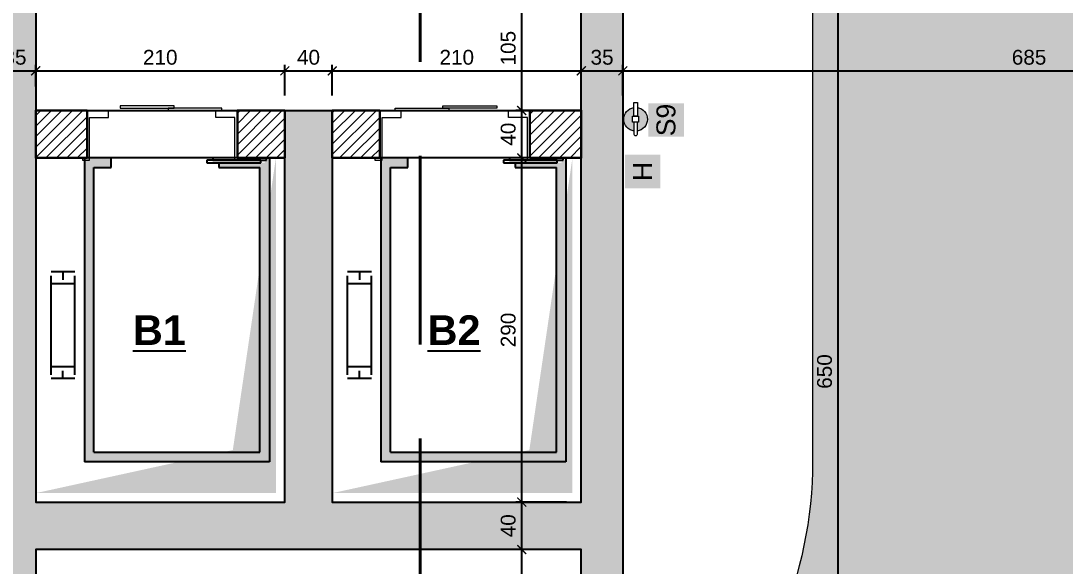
# Model space of a CAD drawing. Header units: centimetres. Extents: x 54080 to 84019, y -57712 to -39496.
# Drawn here: x 56965 to 57846, y -53286 to -52827 of the extents above; entities that cross this region are included whole.
import ezdxf

# ---------------------------------------------------------------- set-up
doc = ezdxf.new("R2010")
doc.units = ezdxf.units.CM
doc.header["$LTSCALE"] = 50
doc.header["$MEASUREMENT"] = 0
for name, pattern in [('AXES', [2, 1.25, -0.25, 0.25, -0.25]), ('CONTINU', [0]), ('DASHED2', [9.525, 6.35, -3.175])]:
    doc.linetypes.add(name, pattern=pattern)
doc.layers.get('0').update_dxf_attribs({"color": 8})
for name, color, linetype in [('AXES', 10, 'AXES'), ('BETON COUPE', 3, 'CONTINU'), ('BETON TRAME', 252, 'Continuous'), ('BORD', 5, 'Continuous'), ('COTE 50ème', 1, 'Continuous'), ('kabina', 120, 'Continuous'), ('OMBRE', 253, 'Continuous'), ('TEXTE', 7, 'Continuous')]:
    doc.layers.add(name, color=color, linetype=linetype)
for name, color, linetype, lineweight in [('BETON HACHURE', 253, 'Continuous', 13), ('door', 44, 'Continuous', 5), ('EXISTANT COUPE', 251, 'Continuous', 40), ('MACONNERIE COUPE', 7, 'Continuous', 30), ('MACONNERIE HACHURE', 253, 'Continuous', 13)]:
    doc.layers.add(name, color=color, linetype=linetype, lineweight=lineweight)
doc.layers.add('FMULT', color=150, linetype='Continuous', plot=False)
doc.layers.add('HORS GEL COTE', color=7, linetype='Continuous', lineweight=13, true_color=0x00661a)
doc.layers.add('New_2D Drafting - General_Pen_No__4', color=252, linetype='Continuous', lineweight=13, true_color=0x696969)
doc.layers.add('HYPALON', color=7, linetype='Continuous', true_color=0xffaa00)
doc.styles.add('RS_TEXT_1.50', font='arial.ttf', dxfattribs={"height": 12.5})
doc.styles.add('RS_TXT_50', font='arial.ttf', dxfattribs={"height": 12.5})
doc.dimstyles.new('RS_50CM_LINEAIRE', dxfattribs={"dimscale": 5, "dimtxt": 12.5, "dimasz": 1.5, "dimexe": 1, "dimexo": 2.5, "dimgap": 1, "dimtad": 1, "dimdec": 1, "dimrnd": 0.5, "dimdsep": 46, "dimtxsty": 'RS_TXT_50', "dimblk1": 'ARCHTICK', "dimblk2": 'ARCHTICK', "dimsah": 1, "dimcen": 2.5, "dimdle": 1, "dimclrt": 4, "dimadec": 0, "dimazin": 2, "dimtfac": 1, "dimtdec": 1, "dimtix": 1, "dimtmove": 2, "dimatfit": 3, "dimfxl": 1, "dimtolj": 1, "dimtzin": 0, "dimarcsym": 0})

# ---------------------------------------------------------------- blocks, each defined once
blk = doc.blocks.new('A$C99aa3423')
at = {"layer": 'AXES', "lineweight": 5, "ltscale": 1.3}
blk.add_line((1270, -4150), (1270, -1058.41), dxfattribs=at)
blk = doc.blocks.new('_ArchTick')
at = {"color": 0, "linetype": 'ByBlock', "const_width": 0.15}
blk.add_lwpolyline([(-0.5, -0.5), (0.5, 0.5)], dxfattribs=at)
blk = doc.blocks.new('*D970')
at = {"layer": 'COTE 50ème', "color": 0, "lineweight": -2, "ltscale": 0.5, "transparency": 16777216}
for p, q in [((57485.17, -52797.36), (57659.15, -52797.36)), ((57654.15, -53452.36), (57654.15, -52792.36)), ((57485.17, -53447.36), (57659.15, -53447.36))]:
    blk.add_line(p, q, dxfattribs=at)
at = {"layer": 'Defpoints', "color": 0, "ltscale": 0.5, "transparency": 16777216}
for p in [(57472.67, -52797.36), (57654.15, -52797.36), (57472.67, -53447.36)]:
    blk.add_point(p, dxfattribs=at)
at = {"layer": 'COTE 50ème', "color": 0, "lineweight": -2, "ltscale": 0.5, "transparency": 16777216, "xscale": 7.5, "yscale": 7.5, "zscale": 7.5}
for p, rotation in [((57654.15, -52797.36), 90), ((57654.15, -53447.36), 270)]:
    blk.add_blockref('_ArchTick', p, dxfattribs=dict(at, rotation=rotation))
at = {"layer": 'COTE 50ème', "color": 4, "ltscale": 0.5, "transparency": 16777216, "insert": (57642.77, -53122.36), "char_height": 12.5, "attachment_point": 5, "rotation": 90, "style": 'RS_TXT_50'}
blk.add_mtext('\\A1;650', dxfattribs=at)
blk = doc.blocks.new('*D1136')
at = {"layer": 'COTE 50ème', "color": 0, "lineweight": -2, "ltscale": 0.5, "transparency": 16777216}
for p, q in [((56942.67, -52882.24), (56942.67, -52863.98)), ((56977.67, -52882.24), (56977.67, -52863.98)), ((56937.67, -52868.98), (56982.67, -52868.98))]:
    blk.add_line(p, q, dxfattribs=at)
at = {"layer": 'Defpoints', "color": 0, "ltscale": 0.5, "transparency": 16777216}
for p in [(56977.67, -52868.98), (56942.67, -52894.74), (56977.67, -52894.74)]:
    blk.add_point(p, dxfattribs=at)
at = {"layer": 'COTE 50ème', "color": 0, "lineweight": -2, "ltscale": 0.5, "transparency": 16777216, "xscale": 7.5, "yscale": 7.5, "zscale": 7.5, "rotation": 180}
blk.add_blockref('_ArchTick', (56942.67, -52868.98), dxfattribs=at)
at = {"layer": 'COTE 50ème', "color": 0, "lineweight": -2, "ltscale": 0.5, "transparency": 16777216, "xscale": 7.5, "yscale": 7.5, "zscale": 7.5}
blk.add_blockref('_ArchTick', (56977.67, -52868.98), dxfattribs=at)
at = {"layer": 'COTE 50ème', "color": 4, "ltscale": 0.5, "transparency": 16777216, "insert": (56960.17, -52857.59), "char_height": 12.5, "attachment_point": 5, "style": 'RS_TXT_50'}
blk.add_mtext('\\A1;35', dxfattribs=at)
blk = doc.blocks.new('*D1137')
at = {"layer": 'COTE 50ème', "color": 0, "lineweight": -2, "ltscale": 0.5, "transparency": 16777216}
for p, q in [((56977.67, -52882.24), (56977.67, -52863.98)), ((57187.67, -52889.86), (57187.67, -52863.98)), ((56972.67, -52868.98), (57192.67, -52868.98))]:
    blk.add_line(p, q, dxfattribs=at)
at = {"layer": 'Defpoints', "color": 0, "ltscale": 0.5, "transparency": 16777216}
for p in [(57187.67, -52868.98), (56977.67, -52894.74), (57187.67, -52902.36)]:
    blk.add_point(p, dxfattribs=at)
at = {"layer": 'COTE 50ème', "color": 0, "lineweight": -2, "ltscale": 0.5, "transparency": 16777216, "xscale": 7.5, "yscale": 7.5, "zscale": 7.5, "rotation": 180}
blk.add_blockref('_ArchTick', (56977.67, -52868.98), dxfattribs=at)
at = {"layer": 'COTE 50ème', "color": 0, "lineweight": -2, "ltscale": 0.5, "transparency": 16777216, "xscale": 7.5, "yscale": 7.5, "zscale": 7.5}
blk.add_blockref('_ArchTick', (57187.67, -52868.98), dxfattribs=at)
at = {"layer": 'COTE 50ème', "color": 4, "ltscale": 0.5, "transparency": 16777216, "insert": (57082.67, -52857.6), "char_height": 12.5, "attachment_point": 5, "style": 'RS_TXT_50'}
blk.add_mtext('\\A1;210', dxfattribs=at)
blk = doc.blocks.new('*D1138')
at = {"layer": 'COTE 50ème', "color": 0, "lineweight": -2, "ltscale": 0.5, "transparency": 16777216}
for p, q in [((57187.67, -52889.86), (57187.67, -52863.98)), ((57227.67, -52889.86), (57227.67, -52863.98)), ((57182.67, -52868.98), (57232.67, -52868.98))]:
    blk.add_line(p, q, dxfattribs=at)
at = {"layer": 'Defpoints', "color": 0, "ltscale": 0.5, "transparency": 16777216}
for p in [(57227.67, -52868.98), (57187.67, -52902.36), (57227.67, -52902.36)]:
    blk.add_point(p, dxfattribs=at)
at = {"layer": 'COTE 50ème', "color": 0, "lineweight": -2, "ltscale": 0.5, "transparency": 16777216, "xscale": 7.5, "yscale": 7.5, "zscale": 7.5, "rotation": 180}
blk.add_blockref('_ArchTick', (57187.67, -52868.98), dxfattribs=at)
at = {"layer": 'COTE 50ème', "color": 0, "lineweight": -2, "ltscale": 0.5, "transparency": 16777216, "xscale": 7.5, "yscale": 7.5, "zscale": 7.5}
blk.add_blockref('_ArchTick', (57227.67, -52868.98), dxfattribs=at)
at = {"layer": 'COTE 50ème', "color": 4, "ltscale": 0.5, "transparency": 16777216, "insert": (57207.67, -52857.6), "char_height": 12.5, "attachment_point": 5, "style": 'RS_TXT_50'}
blk.add_mtext('\\A1;40', dxfattribs=at)
blk = doc.blocks.new('*D1139')
at = {"layer": 'COTE 50ème', "color": 0, "lineweight": -2, "ltscale": 0.5, "transparency": 16777216}
for p, q in [((57227.67, -52889.86), (57227.67, -52863.98)), ((57437.67, -52889.86), (57437.67, -52863.98)), ((57222.67, -52868.98), (57442.67, -52868.98))]:
    blk.add_line(p, q, dxfattribs=at)
at = {"layer": 'Defpoints', "color": 0, "ltscale": 0.5, "transparency": 16777216}
for p in [(57437.67, -52868.98), (57227.67, -52902.36), (57437.67, -52902.36)]:
    blk.add_point(p, dxfattribs=at)
at = {"layer": 'COTE 50ème', "color": 0, "lineweight": -2, "ltscale": 0.5, "transparency": 16777216, "xscale": 7.5, "yscale": 7.5, "zscale": 7.5, "rotation": 180}
blk.add_blockref('_ArchTick', (57227.67, -52868.98), dxfattribs=at)
at = {"layer": 'COTE 50ème', "color": 0, "lineweight": -2, "ltscale": 0.5, "transparency": 16777216, "xscale": 7.5, "yscale": 7.5, "zscale": 7.5}
blk.add_blockref('_ArchTick', (57437.67, -52868.98), dxfattribs=at)
at = {"layer": 'COTE 50ème', "color": 4, "ltscale": 0.5, "transparency": 16777216, "insert": (57332.67, -52857.6), "char_height": 12.5, "attachment_point": 5, "style": 'RS_TXT_50'}
blk.add_mtext('\\A1;210', dxfattribs=at)
blk = doc.blocks.new('*D1140')
at = {"layer": 'COTE 50ème', "color": 0, "lineweight": -2, "ltscale": 0.5, "transparency": 16777216}
for p, q in [((57437.67, -52889.86), (57437.67, -52863.98)), ((57472.67, -52889.86), (57472.67, -52863.98)), ((57432.67, -52868.98), (57477.67, -52868.98))]:
    blk.add_line(p, q, dxfattribs=at)
at = {"layer": 'Defpoints', "color": 0, "ltscale": 0.5, "transparency": 16777216}
for p in [(57472.67, -52868.98), (57437.67, -52902.36), (57472.67, -52902.36)]:
    blk.add_point(p, dxfattribs=at)
at = {"layer": 'COTE 50ème', "color": 0, "lineweight": -2, "ltscale": 0.5, "transparency": 16777216, "xscale": 7.5, "yscale": 7.5, "zscale": 7.5, "rotation": 180}
blk.add_blockref('_ArchTick', (57437.67, -52868.98), dxfattribs=at)
at = {"layer": 'COTE 50ème', "color": 0, "lineweight": -2, "ltscale": 0.5, "transparency": 16777216, "xscale": 7.5, "yscale": 7.5, "zscale": 7.5}
blk.add_blockref('_ArchTick', (57472.67, -52868.98), dxfattribs=at)
at = {"layer": 'COTE 50ème', "color": 4, "ltscale": 0.5, "transparency": 16777216, "insert": (57455.17, -52857.59), "char_height": 12.5, "attachment_point": 5, "style": 'RS_TXT_50'}
blk.add_mtext('\\A1;35', dxfattribs=at)
blk = doc.blocks.new('*D1141')
at = {"layer": 'COTE 50ème', "color": 0, "lineweight": -2, "ltscale": 0.5, "transparency": 16777216}
for p, q in [((57472.67, -52889.86), (57472.67, -52863.98)), ((58157.67, -52859.86), (58157.67, -52873.98)), ((57467.67, -52868.98), (58162.67, -52868.98))]:
    blk.add_line(p, q, dxfattribs=at)
at = {"layer": 'Defpoints', "color": 0, "ltscale": 0.5, "transparency": 16777216}
for p in [(58157.67, -52847.36), (58157.67, -52868.98), (57472.67, -52902.36)]:
    blk.add_point(p, dxfattribs=at)
at = {"layer": 'COTE 50ème', "color": 0, "lineweight": -2, "ltscale": 0.5, "transparency": 16777216, "xscale": 7.5, "yscale": 7.5, "zscale": 7.5, "rotation": 180}
blk.add_blockref('_ArchTick', (57472.67, -52868.98), dxfattribs=at)
at = {"layer": 'COTE 50ème', "color": 0, "lineweight": -2, "ltscale": 0.5, "transparency": 16777216, "xscale": 7.5, "yscale": 7.5, "zscale": 7.5}
blk.add_blockref('_ArchTick', (58157.67, -52868.98), dxfattribs=at)
at = {"layer": 'COTE 50ème', "color": 4, "ltscale": 0.5, "transparency": 16777216, "insert": (57815.17, -52857.6), "char_height": 12.5, "attachment_point": 5, "style": 'RS_TXT_50'}
blk.add_mtext('\\A1;685', dxfattribs=at)
blk = doc.blocks.new('*D1210')
at = {"layer": 'COTE 50ème', "color": 0, "lineweight": -2, "ltscale": 0.5, "transparency": 16777216}
for p, q in [((57425.17, -53272.36), (57382.44, -53272.36)), ((57387.44, -53427.36), (57387.44, -53267.36)), ((57425.17, -53422.36), (57382.44, -53422.36))]:
    blk.add_line(p, q, dxfattribs=at)
at = {"layer": 'Defpoints', "color": 0, "ltscale": 0.5, "transparency": 16777216}
for p in [(57387.44, -53272.36), (57437.67, -53272.36), (57437.67, -53422.36)]:
    blk.add_point(p, dxfattribs=at)
at = {"layer": 'COTE 50ème', "color": 0, "lineweight": -2, "ltscale": 0.5, "transparency": 16777216, "xscale": 7.5, "yscale": 7.5, "zscale": 7.5}
for p, rotation in [((57387.44, -53272.36), 90), ((57387.44, -53422.36), 270)]:
    blk.add_blockref('_ArchTick', p, dxfattribs=dict(at, rotation=rotation))
at = {"layer": 'COTE 50ème', "color": 4, "ltscale": 0.5, "transparency": 16777216, "insert": (57376.06, -53347.36), "char_height": 12.5, "attachment_point": 5, "rotation": 90, "style": 'RS_TXT_50'}
blk.add_mtext('\\A1;150', dxfattribs=at)
blk = doc.blocks.new('*D1211')
at = {"layer": 'COTE 50ème', "color": 0, "lineweight": -2, "ltscale": 0.5, "transparency": 16777216}
for p, q in [((57387.44, -53277.36), (57387.44, -53227.36)), ((57425.17, -53232.36), (57382.44, -53232.36)), ((57425.17, -53272.36), (57382.44, -53272.36))]:
    blk.add_line(p, q, dxfattribs=at)
at = {"layer": 'Defpoints', "color": 0, "ltscale": 0.5, "transparency": 16777216}
for p in [(57387.44, -53232.36), (57437.67, -53232.36), (57437.67, -53272.36)]:
    blk.add_point(p, dxfattribs=at)
at = {"layer": 'COTE 50ème', "color": 0, "lineweight": -2, "ltscale": 0.5, "transparency": 16777216, "xscale": 7.5, "yscale": 7.5, "zscale": 7.5}
for p, rotation in [((57387.44, -53232.36), 90), ((57387.44, -53272.36), 270)]:
    blk.add_blockref('_ArchTick', p, dxfattribs=dict(at, rotation=rotation))
at = {"layer": 'COTE 50ème', "color": 4, "ltscale": 0.5, "transparency": 16777216, "insert": (57376.06, -53252.36), "char_height": 12.5, "attachment_point": 5, "rotation": 90, "style": 'RS_TXT_50'}
blk.add_mtext('\\A1;40', dxfattribs=at)
blk = doc.blocks.new('*D1212')
at = {"layer": 'COTE 50ème', "color": 0, "lineweight": -2, "ltscale": 0.5, "transparency": 16777216}
for p, q in [((57387.44, -53237.36), (57387.44, -52937.36)), ((57425.17, -52942.36), (57382.44, -52942.36)), ((57425.17, -53232.36), (57382.44, -53232.36))]:
    blk.add_line(p, q, dxfattribs=at)
at = {"layer": 'Defpoints', "color": 0, "ltscale": 0.5, "transparency": 16777216}
for p in [(57387.44, -52942.36), (57437.67, -52942.36), (57437.67, -53232.36)]:
    blk.add_point(p, dxfattribs=at)
at = {"layer": 'COTE 50ème', "color": 0, "lineweight": -2, "ltscale": 0.5, "transparency": 16777216, "xscale": 7.5, "yscale": 7.5, "zscale": 7.5}
for p, rotation in [((57387.44, -52942.36), 90), ((57387.44, -53232.36), 270)]:
    blk.add_blockref('_ArchTick', p, dxfattribs=dict(at, rotation=rotation))
at = {"layer": 'COTE 50ème', "color": 4, "ltscale": 0.5, "transparency": 16777216, "insert": (57376.06, -53087.36), "char_height": 12.5, "attachment_point": 5, "rotation": 90, "style": 'RS_TXT_50'}
blk.add_mtext('\\A1;290', dxfattribs=at)
blk = doc.blocks.new('*D1213')
at = {"layer": 'COTE 50ème', "color": 0, "lineweight": -2, "ltscale": 0.5, "transparency": 16777216}
for p, q in [((57425.17, -52902.36), (57382.44, -52902.36)), ((57387.44, -52947.36), (57387.44, -52897.36)), ((57425.17, -52942.36), (57382.44, -52942.36))]:
    blk.add_line(p, q, dxfattribs=at)
at = {"layer": 'Defpoints', "color": 0, "ltscale": 0.5, "transparency": 16777216}
for p in [(57387.44, -52902.36), (57437.67, -52902.36), (57437.67, -52942.36)]:
    blk.add_point(p, dxfattribs=at)
at = {"layer": 'COTE 50ème', "color": 0, "lineweight": -2, "ltscale": 0.5, "transparency": 16777216, "xscale": 7.5, "yscale": 7.5, "zscale": 7.5}
for p, rotation in [((57387.44, -52902.36), 90), ((57387.44, -52942.36), 270)]:
    blk.add_blockref('_ArchTick', p, dxfattribs=dict(at, rotation=rotation))
at = {"layer": 'COTE 50ème', "color": 4, "ltscale": 0.5, "transparency": 16777216, "insert": (57376.06, -52922.36), "char_height": 12.5, "attachment_point": 5, "rotation": 90, "style": 'RS_TXT_50'}
blk.add_mtext('\\A1;40', dxfattribs=at)
blk = doc.blocks.new('*D1214')
at = {"layer": 'COTE 50ème', "color": 0, "lineweight": -2, "ltscale": 0.5, "transparency": 16777216}
for p, q in [((57425.17, -52797.36), (57382.44, -52797.36)), ((57387.44, -52907.36), (57387.44, -52792.36)), ((57425.17, -52902.36), (57382.44, -52902.36))]:
    blk.add_line(p, q, dxfattribs=at)
at = {"layer": 'Defpoints', "color": 0, "ltscale": 0.5, "transparency": 16777216}
for p in [(57387.44, -52797.36), (57437.67, -52797.36), (57437.67, -52902.36)]:
    blk.add_point(p, dxfattribs=at)
at = {"layer": 'COTE 50ème', "color": 0, "lineweight": -2, "ltscale": 0.5, "transparency": 16777216, "xscale": 7.5, "yscale": 7.5, "zscale": 7.5}
for p, rotation in [((57387.44, -52797.36), 90), ((57387.44, -52902.36), 270)]:
    blk.add_blockref('_ArchTick', p, dxfattribs=dict(at, rotation=rotation))
at = {"layer": 'COTE 50ème', "color": 4, "ltscale": 0.5, "transparency": 16777216, "insert": (57376.06, -52849.86), "char_height": 12.5, "attachment_point": 5, "rotation": 90, "style": 'RS_TXT_50'}
blk.add_mtext('\\A1;105', dxfattribs=at)

msp = doc.modelspace()

# ---------------------------------------------------------------- hatches: boundary and pattern name
at = {"layer": 'BETON HACHURE', "transparency": 33554585}
h = msp.add_hatch(dxfattribs=at)
h.set_pattern_fill('ANSI37', color=256, scale=50, angle=270, style=0)
h.set_pattern_definition([(315, (861.459, 19655.393), (4.4194174, 4.4194174), []), (45, (861.459, 19655.393), (-4.4194174, 4.4194174), [])])
h.paths.add_polyline_path([(56357.67, -51847.22), (56382.67, -51847.22), (56382.67, -52172.22), (56357.67, -52172.22)], flags=0)
h.paths.add_polyline_path([(56357.67, -51847.22), (56382.67, -51847.22), (56382.67, -52172.22), (56357.67, -52172.22)], flags=0)
h.paths.add_polyline_path([(58537.67, -51987.36), (58537.67, -52037.36), (58617.67, -52037.36), (58617.67, -51987.36)], flags=0)
h.paths.add_polyline_path([(58157.67, -51987.36), (58157.67, -52037.36), (58237.67, -52037.36), (58237.67, -51987.36)], flags=0)
edge = h.paths.add_edge_path(flags=0)
edge.add_arc((58197.67, -50672.36), 40, 0, 360)
edge = h.paths.add_edge_path(flags=0)
edge.add_arc((58197.67, -49997.36), 40, 0, 360)
edge = h.paths.add_edge_path(flags=0)
edge.add_arc((58197.67, -51272.36), 40, 0, 360)
h.paths.add_polyline_path([(59277.67, -49527.22), (54853.83, -49527.22), (54464.54, -54263.92), (59277.59, -54736.58), (59277.67, -54713.51)])
edge = h.paths.add_edge_path(flags=0)
edge.add_arc((58197.67, -51272.36), 40, 0, 360)
h.paths.add_polyline_path([(56982.67, -49552.22), (56982.67, -49972.36), (57007.67, -49972.36), (57007.67, -49552.22), (58577.68, -49552.22), (58577.67, -50022.36), (58617.67, -50022.36), (58617.67, -49552.22), (59247.67, -49552.22), (59247.67, -51282.36), (58617.67, -51282.36), (58617.67, -50647.36), (58577.67, -50647.36), (58577.67, -51312.36), (59247.67, -51312.36), (59247.67, -52057.36), (58577.67, -52057.36), (58577.67, -53447.36), (58617.67, -53447.36), (58617.67, -52087.36), (59247.67, -52087.36), (59247.67, -54709.01), (58245.17, -54610.07), (58245.17, -54122.36), (58220.17, -54122.36), (58220.17, -54607.62), (56915.17, -54479.46), (56915.17, -54122.36), (56890.17, -54122.36), (56890.17, -54477.01), (55702.67, -54360.39), (55702.67, -54122.36), (55652.67, -54122.36), (55652.67, -54355.48), (54491.47, -54241.45), (54666.86, -52107.36), (54872.67, -52107.36), (54872.67, -52057.36), (54670.97, -52057.36), (54672.82, -52037.36), (54872.67, -52037.36), (54872.67, -51987.36), (54676.72, -51987.36), (54733.43, -51297.36), (54872.67, -51297.36), (54872.67, -51247.36), (54737.54, -51247.36), (54782.74, -50697.36), (54872.67, -50697.36), (54872.67, -50647.36), (54786.85, -50647.36), (54876.86, -49552.22), (55655.17, -49552.22), (55655.17, -49972.36), (55680.17, -49972.36), (55680.17, -49552.22)], flags=16)
h.paths.add_polyline_path([(58157.67, -51232.36), (58157.67, -51312.36), (58237.67, -51312.36), (58237.67, -51232.36)], flags=0)
at = {"layer": 'BETON TRAME', "transparency": 33554559}
h = msp.add_hatch(color=256, dxfattribs=at)
h.dxf.hatch_style = 1
h.paths.add_polyline_path([(57437.67, -52797.36), (57472.67, -52797.36), (57472.67, -53447.36), (57437.67, -53447.36), (57437.67, -53272.36), (56977.67, -53272.36), (56977.67, -53447.36), (56942.67, -53447.36), (56942.67, -52797.36), (56977.67, -52797.36), (56977.67, -53232.36), (57187.67, -53232.36), (57187.67, -52902.36), (57227.67, -52902.36), (57227.67, -53232.36), (57437.67, -53232.36)])
h.paths.add_polyline_path([(58307.67, -54122.36), (58307.67, -54072.36), (58157.67, -54072.36), (58157.67, -54122.36)])
h.paths.add_polyline_path([(57587.67, -54122.36), (57587.67, -54072.36), (57437.67, -54072.36), (57437.67, -54122.36)])
h.paths.add_polyline_path([(56977.67, -54122.36), (56977.67, -54072.36), (56827.67, -54072.36), (56827.67, -54122.36)])
h.paths.add_polyline_path([(56257.67, -54122.36), (56257.67, -54072.36), (56107.67, -54072.36), (56107.67, -54122.36)])
h.paths.add_polyline_path([(56257.67, -53447.36), (56257.67, -53397.36), (56107.67, -53397.36), (56107.67, -53447.36)])
h.paths.add_polyline_path([(58307.67, -53447.36), (58307.67, -53397.36), (58157.67, -53397.36), (58157.67, -53447.36)])
h.paths.add_polyline_path([(58307.67, -52847.36), (58307.67, -52797.36), (58157.67, -52797.36), (58157.67, -52847.36)])
h.paths.add_polyline_path([(56257.67, -52847.36), (56257.67, -52797.36), (56107.67, -52797.36), (56107.67, -52847.36)])
h.paths.add_polyline_path([(56257.67, -52107.36), (56257.67, -52057.36), (56107.67, -52057.36), (56107.67, -52107.36)])
h.paths.add_polyline_path([(58157.67, -52057.36), (58157.67, -52107.36), (58307.67, -52107.36), (58307.67, -52057.36)])
h.paths.add_polyline_path([(57492.67, -52107.36), (57492.67, -52057.36), (57367.67, -52057.36), (57367.67, -52107.36)])
h.paths.add_polyline_path([(57047.67, -52107.36), (57047.67, -52057.36), (56922.67, -52057.36), (56922.67, -52107.36)])
h.paths.add_polyline_path([(57072.67, -52057.36), (57047.67, -52057.36), (57047.67, -52562.36), (57072.67, -52562.36)])
h.paths.add_polyline_path([(57367.67, -52057.36), (57342.67, -52057.36), (57342.67, -52562.36), (57367.67, -52562.36)])
at = {"layer": 'HYPALON', "linetype": 'Continuous', "lineweight": 0, "true_color": 0xed1f24}
h = msp.add_hatch(color=240, dxfattribs=at)
edge = h.paths.add_edge_path()
edge.add_ellipse((57483.45, -52909.76), major_axis=(-7.07, -7.07), ratio=1, start_angle=233.62693, end_angle=398.1079)
edge.add_line((57482.25, -52919.69), (57482.25, -52912.26))
edge.add_line((57482.25, -52912.26), (57480.95, -52912.26))
edge.add_line((57480.95, -52912.26), (57480.95, -52907.26))
edge.add_line((57480.95, -52907.26), (57481.95, -52907.26))
edge.add_line((57481.95, -52907.26), (57481.95, -52899.87))
edge = h.paths.add_edge_path()
edge.add_line((57485.95, -52912.26), (57484.65, -52912.26))
edge.add_line((57484.65, -52912.26), (57484.65, -52919.69))
edge.add_ellipse((57483.45, -52909.76), major_axis=(7.07, -7.07), ratio=1, start_angle=-38.1079, end_angle=126.37307)
edge.add_line((57484.95, -52899.87), (57484.95, -52907.26))
edge.add_line((57484.95, -52907.26), (57485.95, -52907.26))
edge.add_line((57485.95, -52907.26), (57485.95, -52912.26))
for points in [[(57524.11, -52924.47), (57524.11, -52896.33), (57494.14, -52896.33), (57494.14, -52924.47)], [(57504.35, -52967.87), (57504.35, -52939.74), (57474.39, -52939.74), (57474.39, -52967.87)]]:
    msp.add_hatch(color=240, dxfattribs=at).paths.add_polyline_path(points)
at = {"layer": 'kabina', "linetype": 'Continuous', "lineweight": 0}
for points in [[(57018.67, -52942.36), (57026.67, -52950.36), (57041.34, -52950.36), (57041.34, -52942.36)], [(57018.67, -52942.36), (57018.67, -53198.36), (57026.67, -53190.36), (57026.67, -52950.36)], [(57166.67, -52950.36), (57170.67, -52946.36), (57132, -52946.36), (57132, -52950.36)], [(57174.67, -52942.36), (57166.67, -52950.36), (57166.67, -53190.36), (57174.67, -53198.36)], [(57268.67, -52942.36), (57276.67, -52950.36), (57291.34, -52950.36), (57291.34, -52942.36)], [(57268.67, -52942.36), (57268.67, -53198.36), (57276.67, -53190.36), (57276.67, -52950.36)], [(57416.67, -52950.36), (57420.67, -52946.36), (57382, -52946.36), (57382, -52950.36)], [(57424.67, -52942.36), (57416.67, -52950.36), (57416.67, -53190.36), (57424.67, -53198.36)], [(57174.67, -53198.36), (57166.67, -53190.36), (57026.67, -53190.36), (57018.67, -53198.36)], [(57424.67, -53198.36), (57416.67, -53190.36), (57276.67, -53190.36), (57268.67, -53198.36)]]:
    msp.add_hatch(color=256, dxfattribs=at).paths.add_polyline_path(points)
at = {"layer": 'MACONNERIE HACHURE'}
h = msp.add_hatch(dxfattribs=at)
h.set_pattern_fill('ANSI31', color=256, scale=50, style=0)
h.paths.add_polyline_path([(54872.67, -54083.63), (54897.67, -54083.63), (54897.67, -54067.36), (54872.67, -54067.36)])
h.paths.add_polyline_path([(54760.13, -53887.22), (54520.58, -53887.22), (54522.64, -53862.22), (54760.13, -53862.22)])
h.paths.add_polyline_path([(54872.67, -54017.36), (54872.67, -53887.22), (54850.13, -53887.22), (54850.13, -53862.22), (54897.67, -53862.22), (54897.67, -54017.36)])
h.paths.add_polyline_path([(54872.67, -54173.63), (54897.67, -54173.63), (54897.67, -54281.34), (54872.67, -54278.88)])
h.paths.add_polyline_path([(54505.78, -54067.36), (54507.82, -54042.46), (54872.67, -54042.36), (54872.67, -54067.36)])
h.paths.add_polyline_path([(58577.67, -52057.36), (58597.67, -52057.36), (58597.67, -52037.36), (58577.67, -52037.36)])
h.paths.add_polyline_path([(55842.67, -50672.36), (56202.67, -50672.36), (56202.67, -50647.36), (55842.67, -50647.36)])
h.paths.add_polyline_path([(55752.67, -50672.36), (55742.67, -50672.36), (55742.67, -50647.36), (55752.67, -50647.36)])
h.paths.add_polyline_path([(57077.67, -53447.36), (57437.67, -53447.36), (57437.67, -53422.36), (57077.67, -53422.36)])
h.paths.add_polyline_path([(56987.67, -53447.36), (56977.67, -53447.36), (56977.67, -53422.36), (56987.67, -53422.36)])
h.paths.add_polyline_path([(58777.67, -49872.22), (58777.67, -49882.22), (58757.67, -49882.22), (58757.67, -49872.22), (58717.67, -49872.22), (58717.67, -49852.22), (59252.67, -49852.22), (59252.67, -49872.22)])
h.paths.add_polyline_path([(58777.67, -50092.22), (58777.67, -50102.22), (58757.67, -50102.22), (58757.67, -49972.22), (58777.67, -49972.22), (58777.67, -50072.22), (59252.67, -50072.22), (59252.67, -50092.22)])
h.paths.add_polyline_path([(58777.67, -50312.22), (58777.67, -50322.22), (58757.67, -50322.22), (58757.67, -50192.22), (58777.67, -50192.22), (58777.67, -50292.22), (59252.67, -50292.22), (59252.67, -50312.22)])
h.paths.add_polyline_path([(58777.67, -50532.22), (58777.67, -50542.22), (58757.67, -50542.22), (58757.67, -50412.22), (58777.67, -50412.22), (58777.67, -50512.22), (59247.67, -50512.22), (59247.67, -50532.22)])
h.paths.add_polyline_path([(58757.67, -50762.22), (58757.67, -50632.22), (58777.67, -50632.22), (58777.67, -50732.22), (59252.67, -50732.22), (59252.67, -50752.22), (58777.67, -50752.22), (58777.67, -50762.22)])
h.paths.add_polyline_path([(58777.67, -50852.22), (58757.67, -50852.22), (58757.67, -50952.22), (58717.67, -50952.22), (58717.67, -50972.22), (59252.67, -50972.22), (59252.67, -50952.22), (58777.67, -50952.22)])
h.paths.add_polyline_path([(58627.67, -49872.22), (58617.67, -49872.22), (58617.67, -49852.22), (58627.67, -49852.22)])
h.paths.add_polyline_path([(58627.67, -50972.22), (58617.67, -50972.22), (58617.67, -50952.22), (58627.67, -50952.22)])
h.paths.add_polyline_path([(58577.67, -51947.36), (58597.67, -51947.36), (58597.67, -51987.36), (58577.67, -51987.36)])
h.paths.add_polyline_path([(58577.67, -51747.36), (58597.67, -51747.36), (58597.67, -51312.36), (58577.67, -51312.36)])
h.paths.add_polyline_path([(57052.67, -52057.36), (57072.67, -52057.36), (57072.67, -52037.36), (57052.67, -52037.36)])
h.paths.add_polyline_path([(56237.67, -52057.36), (56257.67, -52057.36), (56257.67, -52037.36), (56237.67, -52037.36)])
h.paths.add_polyline_path([(55707.67, -52087.36), (55727.67, -52087.36), (55727.67, -52037.36), (55707.67, -52037.36)])
h.paths.add_polyline_path([(55837.67, -52007.36), (56107.67, -52007.36), (56107.67, -51987.36), (55837.67, -51987.36)])
h.paths.add_polyline_path([(57072.67, -52107.36), (57342.67, -52107.36), (57342.67, -52087.36), (57072.67, -52087.36)])
h.paths.add_polyline_path([(56670.17, -51987.36), (56670.17, -52097.36), (56690.17, -52097.36), (56690.17, -52007.36), (56922.67, -52007.36), (56922.67, -51987.36)])
h.paths.add_polyline_path([(56670.17, -52297.36), (56690.17, -52297.36), (56690.17, -52217.36), (57047.67, -52217.36), (57047.67, -52197.36), (56690.17, -52197.36), (56690.17, -52187.36), (56670.17, -52187.36)])
h.paths.add_polyline_path([(56670.17, -52497.36), (56690.17, -52497.36), (56690.17, -52417.36), (57047.67, -52417.36), (57047.67, -52397.36), (56690.17, -52397.36), (56690.17, -52387.36), (56670.17, -52387.36)])
h.paths.add_polyline_path([(56510.17, -52797.36), (56510.17, -52787.36), (56490.17, -52787.36), (56490.17, -52797.36), (56257.67, -52797.36), (56257.67, -52817.36), (56942.67, -52817.36), (56942.67, -52797.36), (56690.17, -52797.36), (56690.17, -52787.36), (56670.17, -52787.36), (56670.17, -52797.36)])
h.paths.add_polyline_path([(56510.17, -52697.36), (56510.17, -52587.36), (56490.17, -52587.36), (56490.17, -52597.36), (56127.67, -52597.36), (56127.67, -52617.36), (56490.17, -52617.36), (56490.17, -52697.36)])
h.paths.add_polyline_path([(56510.17, -52497.36), (56510.17, -52387.36), (56490.17, -52387.36), (56490.17, -52397.36), (56127.67, -52397.36), (56127.67, -52417.36), (56490.17, -52417.36), (56490.17, -52497.36)])
h.paths.add_polyline_path([(56510.17, -52187.36), (56490.17, -52187.36), (56490.17, -52197.36), (56127.67, -52197.36), (56127.67, -52217.36), (56490.17, -52217.36), (56490.17, -52297.36), (56510.17, -52297.36)])
h.paths.add_polyline_path([(56510.17, -51977.36), (56490.17, -51977.36), (56490.17, -51987.36), (56257.67, -51987.36), (56257.67, -52007.36), (56490.17, -52007.36), (56490.17, -52097.36), (56510.17, -52097.36)])
h.paths.add_polyline_path([(56490.17, -51887.36), (56510.17, -51887.36), (56510.17, -51777.36), (56490.17, -51777.36), (56490.17, -51787.36), (56132.67, -51787.36), (56132.67, -51807.36), (56490.17, -51807.36)])
h.paths.add_polyline_path([(57437.67, -52777.36), (57462.67, -52777.36), (57462.67, -52797.36), (57437.67, -52797.36)])
h.paths.add_polyline_path([(56202.67, -51317.36), (56227.67, -51317.36), (56227.67, -51297.36), (56202.67, -51297.36)])
h.paths.add_polyline_path([(56107.67, -53323.39), (56127.67, -53323.39), (56127.67, -52847.36), (56107.67, -52847.36)])
h.paths.add_polyline_path([(55682.67, -53222.36), (55702.67, -53222.36), (55702.67, -52927.36), (55682.67, -52927.36)])
h.paths.add_polyline_path([(55786, -51192.36), (55742.67, -51192.36), (55742.67, -51152.36), (55786, -51152.36)])
h.paths.add_polyline_path([(55952.67, -51192.36), (55912.67, -51192.36), (55912.67, -51152.36), (55952.67, -51152.36)])
h.paths.add_polyline_path([(56159.34, -51192.36), (56202.67, -51192.36), (56202.67, -51152.36), (56159.34, -51152.36)])
h.paths.add_polyline_path([(55992.67, -51192.36), (56032.67, -51192.36), (56032.67, -51152.36), (55992.67, -51152.36)])
h.paths.add_polyline_path([(57394.34, -52902.36), (57437.67, -52902.36), (57437.67, -52942.36), (57394.34, -52942.36)])
h.paths.add_polyline_path([(57227.67, -52902.36), (57267.67, -52902.36), (57267.67, -52942.36), (57227.67, -52942.36)])
h.paths.add_polyline_path([(57021, -52902.36), (56977.67, -52902.36), (56977.67, -52942.36), (57021, -52942.36)])
h.paths.add_polyline_path([(57187.67, -52902.36), (57147.67, -52902.36), (57147.67, -52942.36), (57187.67, -52942.36)])
h.paths.add_polyline_path([(55941, -52412.36), (55917.67, -52412.36), (55917.67, -52392.36), (55941, -52392.36)])
h.paths.add_polyline_path([(56107.67, -52412.36), (56067.67, -52412.36), (56067.67, -52392.36), (56107.67, -52392.36)])
h.paths.add_polyline_path([(55726, -52412.36), (55702.67, -52412.36), (55702.67, -52392.36), (55726, -52392.36)])
h.paths.add_polyline_path([(55892.67, -52412.36), (55852.67, -52412.36), (55852.67, -52392.36), (55892.67, -52392.36)])
h.paths.add_polyline_path([(55682.67, -52518.36), (55702.67, -52518.36), (55702.67, -52412.36), (55682.67, -52412.36)])
h.paths.add_polyline_path([(55682.67, -52797.36), (55702.67, -52797.36), (55702.67, -52737.36), (55682.67, -52737.36)])
h.paths.add_polyline_path([(56107.67, -52797.36), (56127.67, -52797.36), (56127.67, -52412.36), (56107.67, -52412.36)])
h.paths.add_polyline_path([(57437.67, -52677.36), (57437.67, -52637.36), (57342.67, -52637.36), (57342.67, -52562.36), (57367.67, -52562.36), (57367.67, -52627.36), (57462.67, -52627.36), (57462.67, -52677.36)])
h.paths.add_polyline_path([(56202.67, -51417.36), (56202.67, -51457.36), (56107.67, -51457.36), (56107.67, -51532.36), (56132.67, -51532.36), (56132.67, -51482.36), (56202.67, -51482.36), (56202.67, -51578.36), (56490.17, -51578.36), (56490.17, -51687.36), (56510.17, -51687.36), (56510.17, -51558.36), (56227.67, -51558.36), (56227.67, -51417.36)])
h.paths.add_polyline_path([(55742.67, -51297.36), (55742.67, -51457.36), (55837.67, -51457.36), (55837.67, -51532.36), (55812.67, -51532.36), (55812.67, -51482.36), (55717.67, -51482.36), (55717.67, -51297.36)])
h.paths.add_polyline_path([(56107.67, -53343.36), (55702.67, -53343.36), (55702.67, -53343.36), (56107.67, -53343.36)])
h.paths.add_polyline_path([(56977.67, -52797.36), (56977.67, -52637.36), (57072.67, -52637.36), (57072.67, -52562.36), (57047.67, -52562.36), (57047.67, -52627.36), (56977.67, -52627.36), (56977.67, -52597.36), (56690.17, -52597.36), (56690.17, -52587.36), (56670.17, -52587.36), (56670.17, -52697.36), (56690.17, -52697.36), (56690.17, -52617.36), (56952.67, -52617.36), (56952.67, -52797.36)])
at = {"layer": 'New_2D Drafting - General_Pen_No__4', "linetype": 'Continuous', "lineweight": 0, "true_color": 0xc7c8ca, "transparency": 33554546}
h = msp.add_hatch(color=9, dxfattribs=at)
edge = h.paths.add_edge_path()
edge.add_line((59247.67, -53474.77), (59247.67, -52087.36))
edge.add_line((59247.67, -52087.36), (58657.67, -52087.36))
edge.add_line((58657.67, -52087.36), (58657.67, -53253.16))
edge.add_arc((58307.67, -53253.16), 350, -93.08046, 0, ccw=False)
edge.add_line((58288.86, -53602.65), (58283.86, -53602.39))
edge.add_arc((58302.67, -53252.89), 350, 180, 266.91954, ccw=False)
edge.add_line((57952.67, -53252.89), (57952.67, -50634.86))
edge.add_arc((57492.67, -50634.86), 460, 0, 90)
edge.add_line((57492.67, -50174.86), (55707.67, -50174.86))
edge.add_arc((55707.67, -50634.86), 460, 90, 180)
edge.add_line((55247.67, -50634.86), (55247.67, -53323.54))
edge.add_arc((55707.67, -53323.54), 460, 180, 266.91954)
edge.add_line((55682.95, -53782.88), (57784.07, -53895.95))
edge.add_line((57784.07, -53895.95), (58492.95, -53934.1))
edge.add_arc((58611.23, -53278.74), 665.95, 259.76948, 342.88134)
edge = h.paths.add_edge_path(flags=16)
edge.add_line((57263.86, -53547.49), (55898.86, -53474.03))
edge.add_arc((55917.67, -53124.54), 350, 180, 266.91954, ccw=False)
edge.add_line((55567.67, -53124.54), (55567.67, -50844.86))
edge.add_arc((55917.67, -50844.86), 350, 90, 180, ccw=False)
edge.add_line((55917.67, -50494.86), (57282.67, -50494.86))
edge.add_arc((57282.67, -50844.86), 350, 0, 90, ccw=False)
edge.add_line((57632.67, -50844.86), (57632.67, -53198))
edge.add_arc((57282.67, -53198), 350, -93.08046, 0, ccw=False)

# ---------------------------------------------------------------- linework, layer by layer
at = {"layer": 'BETON COUPE'}
msp.add_lwpolyline([(57437.67, -52797.36), (57472.67, -52797.36), (57472.67, -53447.36), (57437.67, -53447.36), (57437.67, -53272.36), (56977.67, -53272.36), (56977.67, -53447.36), (56942.67, -53447.36), (56942.67, -52797.36), (56977.67, -52797.36), (56977.67, -53232.36), (57187.67, -53232.36), (57187.67, -52902.36), (57227.67, -52902.36), (57227.67, -53232.36), (57437.67, -53232.36)], close=True, dxfattribs=at)
at = {"layer": 'BORD'}
for points in [[(57187.67, -52942.36), (56977.67, -52942.36), (56977.67, -53232.36), (57187.67, -53232.36)], [(57437.67, -52942.36), (57227.67, -52942.36), (57227.67, -53232.36), (57437.67, -53232.36)]]:
    msp.add_lwpolyline(points, close=True, dxfattribs=at)
at = {"layer": 'door'}
for points in [[(57039, -52908.36), (57039, -52902.36), (57021, -52902.36), (57021, -52942.36), (57017, -52942.36), (57017, -52944.36), (57023, -52944.36), (57023, -52908.36)], [(57039, -52908.36), (57039, -52902.36), (57021, -52902.36), (57021, -52942.36), (57017, -52942.36), (57017, -52944.36), (57023, -52944.36), (57023, -52908.36)], [(57094.34, -52898.36), (57049, -52898.36), (57049, -52900.36), (57094.34, -52900.36)], [(57094.34, -52898.36), (57049, -52898.36), (57049, -52900.36), (57094.34, -52900.36)], [(57134.67, -52900.36), (57089.34, -52900.36), (57089.34, -52902.36), (57134.67, -52902.36)], [(57134.67, -52900.36), (57089.34, -52900.36), (57089.34, -52902.36), (57134.67, -52902.36)], [(57147.67, -52902.36), (57147.67, -52942.36), (57151.67, -52942.36), (57151.67, -52944.36), (57145.67, -52944.36), (57145.67, -52908.36), (57129.67, -52908.36), (57129.67, -52902.36)], [(57147.67, -52902.36), (57147.67, -52942.36), (57151.67, -52942.36), (57151.67, -52944.36), (57145.67, -52944.36), (57145.67, -52908.36), (57129.67, -52908.36), (57129.67, -52902.36)], [(57267.67, -52902.36), (57267.67, -52942.36), (57263.67, -52942.36), (57263.67, -52944.36), (57269.67, -52944.36), (57269.67, -52908.36), (57285.67, -52908.36), (57285.67, -52902.36)], [(57267.67, -52902.36), (57267.67, -52942.36), (57263.67, -52942.36), (57263.67, -52944.36), (57269.67, -52944.36), (57269.67, -52908.36), (57285.67, -52908.36), (57285.67, -52902.36)], [(57280.67, -52900.36), (57326, -52900.36), (57326, -52902.36), (57280.67, -52902.36)], [(57280.67, -52900.36), (57326, -52900.36), (57326, -52902.36), (57280.67, -52902.36)], [(57321, -52898.36), (57366.34, -52898.36), (57366.34, -52900.36), (57321, -52900.36)], [(57321, -52898.36), (57366.34, -52898.36), (57366.34, -52900.36), (57321, -52900.36)], [(57376.34, -52908.36), (57376.34, -52902.36), (57394.34, -52902.36), (57394.34, -52942.36), (57398.34, -52942.36), (57398.34, -52944.36), (57392.34, -52944.36), (57392.34, -52908.36)], [(57376.34, -52908.36), (57376.34, -52902.36), (57394.34, -52902.36), (57394.34, -52942.36), (57398.34, -52942.36), (57398.34, -52944.36), (57392.34, -52944.36), (57392.34, -52908.36)]]:
    msp.add_lwpolyline(points, close=True, dxfattribs=at)
at = {"layer": 'EXISTANT COUPE', "lineweight": 5}
msp.add_lwpolyline([(57263.86, -53547.49), (55898.86, -53474.03, -0.398553), (55567.67, -53124.54), (55567.67, -50844.86, -0.414214), (55917.67, -50494.86), (57282.67, -50494.86, -0.414214), (57632.67, -50844.86), (57632.67, -53198, -0.43005), (57263.86, -53547.49)], format="xyb", close=True, dxfattribs=at)
at = {"layer": 'FMULT', "ltscale": 0.5}
msp.add_lwpolyline([(57072.67, -52449.36), (57072.67, -52637.36), (56977.67, -52637.36), (56977.67, -52902.36), (57437.67, -52902.36), (57437.67, -52637.86), (57342.57, -52637.86), (57342.57, -52449.36)], close=True, dxfattribs=at)
at = {"layer": 'HORS GEL COTE', "linetype": 'DASHED2', "lineweight": 40, "ltscale": 0.5}
msp.add_line((57301.83, -49130.71), (57301.83, -54862.41), dxfattribs=at)
at = {"layer": 'HYPALON'}
msp.add_line((57472.67, -52895.27), (57472.67, -52965.27), dxfattribs=at)
at = {"layer": 'HYPALON', "color": 240, "linetype": 'Continuous', "lineweight": 0, "true_color": 0xed1f24}
for p, q in [((57481.95, -52907.26), (57481.95, -52895.76)), ((57481.95, -52895.76), (57484.95, -52895.76)), ((57484.95, -52895.76), (57484.95, -52907.26)), ((57480.95, -52912.26), (57480.95, -52907.26)), ((57480.95, -52907.26), (57485.95, -52907.26)), ((57484.95, -52907.26), (57481.95, -52907.26)), ((57485.95, -52907.26), (57485.95, -52912.26)), ((57485.95, -52912.26), (57480.95, -52912.26)), ((57482.25, -52922.56), (57482.25, -52912.26)), ((57484.65, -52912.26), (57484.65, -52922.56))]:
    msp.add_line(p, q, dxfattribs=at)
at = {"layer": 'HYPALON', "color": 240, "linetype": 'Continuous', "lineweight": 0, "true_color": 0xed1f24, "extrusion": (0, 0, -1)}
for centre, major_axis, start_param, end_param in [((57483.45, -52909.76), (-7.07, -7.07), -0.665108, 2.205626), ((57483.45, -52909.76), (7.07, -7.07), 4.077559, 6.948294), ((57483.45, -52922.56), (0.849, -0.849), 5.497787, 8.63938)]:
    msp.add_ellipse(centre, major_axis=major_axis, ratio=1, start_param=start_param, end_param=end_param, dxfattribs=at)
at = {"layer": 'kabina', "linetype": 'Continuous', "lineweight": 25}
for p, q in [((57041.34, -52942.36), (57018.67, -52942.36)), ((57018.67, -52942.36), (57018.67, -53198.36)), ((57041.34, -52950.36), (57041.34, -52942.36)), ((57132, -52942.36), (57041.34, -52942.36)), ((57167.34, -52944.36), (57122, -52944.36)), ((57122, -52944.36), (57122, -52946.36)), ((57122, -52946.36), (57167.34, -52946.36)), ((57172.34, -52942.36), (57127, -52942.36)), ((57127, -52942.36), (57127, -52944.36)), ((57127, -52944.36), (57172.34, -52944.36)), ((57132, -52946.36), (57132, -52950.36)), ((57167.34, -52946.36), (57167.34, -52944.36)), ((57172.34, -52944.36), (57172.34, -52942.36)), ((57174.67, -52942.36), (57174.67, -53198.36)), ((57291.34, -52942.36), (57268.67, -52942.36)), ((57268.67, -52942.36), (57268.67, -53198.36)), ((57291.34, -52950.36), (57291.34, -52942.36)), ((57382, -52942.36), (57291.34, -52942.36)), ((57417.34, -52944.36), (57372, -52944.36)), ((57372, -52944.36), (57372, -52946.36)), ((57372, -52946.36), (57417.34, -52946.36)), ((57422.34, -52942.36), (57377, -52942.36)), ((57377, -52942.36), (57377, -52944.36)), ((57377, -52944.36), (57422.34, -52944.36)), ((57382, -52946.36), (57382, -52950.36)), ((57417.34, -52946.36), (57417.34, -52944.36)), ((57422.34, -52944.36), (57422.34, -52942.36)), ((57424.67, -52942.36), (57424.67, -53198.36)), ((57026.67, -52950.36), (57041.34, -52950.36)), ((57026.67, -53190.36), (57026.67, -52950.36)), ((57132, -52950.36), (57166.67, -52950.36)), ((57166.67, -53190.36), (57166.67, -52950.36)), ((57276.67, -52950.36), (57291.34, -52950.36)), ((57276.67, -53190.36), (57276.67, -52950.36)), ((57382, -52950.36), (57416.67, -52950.36)), ((57416.67, -53190.36), (57416.67, -52950.36)), ((57010.67, -53038.36), (56990.67, -53038.36)), ((56990.67, -53125.03), (56990.67, -53041.7)), ((57000.67, -53038.36), (57000.67, -53045.03)), ((57010.67, -53125.03), (57010.67, -53041.7)), ((57260.67, -53038.36), (57240.67, -53038.36)), ((57240.67, -53125.03), (57240.67, -53041.7)), ((57250.67, -53038.36), (57250.67, -53045.03)), ((57260.67, -53125.03), (57260.67, -53041.7)), ((57010.67, -53048.36), (56990.67, -53048.36)), ((57260.67, -53048.36), (57240.67, -53048.36)), ((57010.67, -53118.36), (56990.67, -53118.36)), ((57000.67, -53128.36), (57000.67, -53121.7)), ((57260.67, -53118.36), (57240.67, -53118.36)), ((57250.67, -53128.36), (57250.67, -53121.7)), ((57010.67, -53128.36), (56990.67, -53128.36)), ((57260.67, -53128.36), (57240.67, -53128.36)), ((57026.67, -53190.36), (57166.67, -53190.36)), ((57276.67, -53190.36), (57416.67, -53190.36)), ((57174.67, -53198.36), (57018.67, -53198.36)), ((57424.67, -53198.36), (57268.67, -53198.36))]:
    msp.add_line(p, q, dxfattribs=at)
at = {"layer": 'MACONNERIE COUPE'}
for points in [[(57021, -52902.36), (56977.67, -52902.36), (56977.67, -52942.36), (57021, -52942.36)], [(57187.67, -52902.36), (57147.67, -52902.36), (57147.67, -52942.36), (57187.67, -52942.36)], [(57227.67, -52902.36), (57267.67, -52902.36), (57267.67, -52942.36), (57227.67, -52942.36)], [(57394.34, -52902.36), (57437.67, -52902.36), (57437.67, -52942.36), (57394.34, -52942.36)]]:
    msp.add_lwpolyline(points, close=True, dxfattribs=at)
at = {"layer": 'OMBRE'}
for points in [[(57180.17, -52942.36), (57180.17, -53224.86), (57143.86, -53188.55)], [(57430.17, -52942.36), (57430.17, -53224.86), (57393.86, -53188.55)], [(57180.17, -53224.86), (57143.86, -53188.55), (56977.67, -53224.86)], [(57430.17, -53224.86), (57393.86, -53188.55), (57227.67, -53224.86)]]:
    msp.add_solid(points, dxfattribs=at)

# ---------------------------------------------------------------- block references
at = {"layer": 'MACONNERIE COUPE', "lineweight": 5, "ltscale": 0.5}
msp.add_blockref('A$C99aa3423', (56202.67, -50862.36), dxfattribs=at)

# ---------------------------------------------------------------- texts
at = {"layer": 'HYPALON', "color": 7, "char_height": 16, "width": 185.056, "attachment_point": 5, "rotation": 90, "style": 'RS_TEXT_1.50'}
for s, insert in [('S9', (57509.12, -52910.4)), ('H', (57489.37, -52953.8))]:
    msp.add_mtext(s, dxfattribs=dict(at, insert=insert))
at = {"layer": 'TEXTE', "char_height": 25, "width": 958.4363, "attachment_point": 5, "style": 'RS_TEXT_1.50'}
for s, insert in [('{\\fArial|b1|i0|c0|p34;\\LB1}', (57081.95, -53087.5)), ('{\\fArial|b1|i0|c0|p34;\\LB2}', (57330.37, -53087.5))]:
    msp.add_mtext(s, dxfattribs=dict(at, insert=insert))

# ---------------------------------------------------------------- dimensions: what is measured, and where the dimension line sits
at = {"layer": 'COTE 50ème', "ltscale": 0.5}
for base, p1, p2, picture, middle in [((57387.44, -52797.36), (57437.67, -52902.36), (57437.67, -52797.36), '*D1214', (57376.06, -52849.86)), ((57654.15, -52797.36), (57472.67, -53447.36), (57472.67, -52797.36), '*D970', (57642.77, -53122.36)), ((57387.44, -52902.36), (57437.67, -52942.36), (57437.67, -52902.36), '*D1213', (57376.06, -52922.36)), ((57387.44, -52942.36), (57437.67, -53232.36), (57437.67, -52942.36), '*D1212', (57376.06, -53087.36)), ((57387.44, -53232.36), (57437.67, -53272.36), (57437.67, -53232.36), '*D1211', (57376.06, -53252.36)), ((57387.44, -53272.36), (57437.67, -53422.36), (57437.67, -53272.36), '*D1210', (57376.06, -53347.36))]:
    dim = msp.add_linear_dim(base=base, p1=p1, p2=p2, angle=90, dimstyle='RS_50CM_LINEAIRE', dxfattribs=at)
    dim.commit()
    dim.dimension.update_dxf_attribs({"geometry": picture, "text_midpoint": middle})
for base, p1, p2, picture, middle in [((56977.67, -52868.98), (56942.67, -52894.74), (56977.67, -52894.74), '*D1136', (56960.17, -52857.59)), ((57187.67, -52868.98), (56977.67, -52894.74), (57187.67, -52902.36), '*D1137', (57082.67, -52857.6)), ((57227.67, -52868.98), (57187.67, -52902.36), (57227.67, -52902.36), '*D1138', (57207.67, -52857.6)), ((57437.67, -52868.98), (57227.67, -52902.36), (57437.67, -52902.36), '*D1139', (57332.67, -52857.6)), ((57472.67, -52868.98), (57437.67, -52902.36), (57472.67, -52902.36), '*D1140', (57455.17, -52857.59)), ((58157.67, -52868.98), (57472.67, -52902.36), (58157.67, -52847.36), '*D1141', (57815.17, -52857.6))]:
    dim = msp.add_linear_dim(base=base, p1=p1, p2=p2, dimstyle='RS_50CM_LINEAIRE', dxfattribs=at)
    dim.commit()
    dim.dimension.update_dxf_attribs({"geometry": picture, "text_midpoint": middle})

doc.saveas('drawing.dxf')
